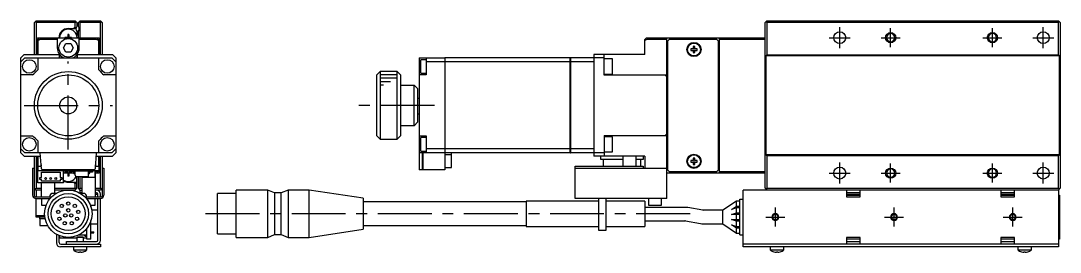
# Model space of a CAD drawing. Extents: x -1 to 643, y -8 to 203.
# Drawn here: x 336.5 to 643, y 71.4 to 139.8 of the extents above; entities that cross this region are included whole.
import ezdxf

# ---------------------------------------------------------------- set-up
doc = ezdxf.new("R2010")
doc.units = 0
doc.header["$LTSCALE"] = 0.5
doc.linetypes.add('CENTER', pattern=[50.8, 31.75, -6.35, 6.35, -6.35])
for name, color, linetype in [('MSM_CENTER', 1, 'CENTER'), ('MSM_CONTINUOUS', 7, 'CONTINUOUS'), ('MSM_NARROW', 5, 'CONTINUOUS')]:
    doc.layers.add(name, color=color, linetype=linetype)

msp = doc.modelspace()

# ---------------------------------------------------------------- linework, layer by layer
at = {"layer": 'MSM_CENTER'}
for p, q in [((578, 131.7), (578, 137.9)), ((593, 132), (593, 137.6)), ((623, 132), (623, 137.6)), ((638, 131.7), (638, 137.9)), ((574.9, 134.8), (581.1, 134.8)), ((590.2, 134.8), (595.8, 134.8)), ((620.2, 134.8), (625.8, 134.8)), ((634.9, 134.8), (641.1, 134.8)), ((350.5, 101.8), (350.5, 127.8)), ((337.5, 114.8), (363.5, 114.8)), ((458.454366, 114.8), (435.059379, 114.8)), ((578, 91.7), (578, 97.9)), ((593, 92), (593, 97.6)), ((623, 92), (623, 97.6)), ((638, 91.7), (638, 97.9)), ((574.9, 94.8), (581.1, 94.8)), ((590.2, 94.8), (595.8, 94.8)), ((620.2, 94.8), (625.8, 94.8)), ((634.9, 94.8), (641.1, 94.8)), ((533.861744, 82.8), (388.835072, 82.8)), ((559, 79), (559, 84.6)), ((594, 79), (594, 84.6)), ((629, 79), (629, 84.6)), ((556.2, 81.8), (561.8, 81.8)), ((591.2, 81.8), (596.8, 81.8)), ((626.2, 81.8), (631.8, 81.8))]:
    msp.add_line(p, q, dxfattribs=at)
at = {"layer": 'MSM_CONTINUOUS'}
for p, q in [((340.499999, 139.3), (340.999999, 139.8)), ((340.499999, 129.8), (340.499999, 139.3)), ((340.999999, 139.3), (340.749999, 139.55)), ((340.999999, 139.8), (352.499999, 139.8)), ((352.499999, 139.3), (340.999999, 139.3)), ((340.999999, 139.3), (340.999999, 129.8)), ((352.499999, 138), (351.999999, 137.5)), ((352.499999, 139.8), (352.999999, 139.3)), ((352.749999, 139.55), (352.499999, 139.3)), ((352.499999, 138), (352.499999, 139.3)), ((352.773112, 137.613759), (352.499999, 138)), ((352.999999, 139.3), (352.999999, 138.061437)), ((353.499999, 139.3), (353.999999, 139.8)), ((353.499999, 138.061437), (353.499999, 139.3)), ((353.699999, 139.5), (353.899999, 139.3)), ((353.899999, 139.3), (353.899999, 134.8)), ((359.999999, 139.3), (353.899999, 139.3)), ((353.999999, 139.8), (359.999999, 139.8)), ((359.999999, 139.8), (360.499999, 139.3)), ((360.249999, 139.55), (359.999999, 139.3)), ((359.999999, 129.8), (359.999999, 139.3)), ((360.499999, 139.3), (360.499999, 129.8)), ((556.5, 139.8), (556, 139.3)), ((556, 90.3), (556, 139.3)), ((556.25, 139.55), (556.5, 139.3)), ((556.5, 139.8), (642.5, 139.8)), ((642.5, 139.3), (556.5, 139.3)), ((556.5, 139.3), (556.5, 129.7)), ((643, 139.3), (642.5, 139.8)), ((642.5, 139.3), (642.75, 139.55)), ((642.5, 129.7), (642.5, 139.3)), ((643, 139.3), (643, 90.3)), ((350.644999, 135.7), (350.354999, 135.7)), ((350.354999, 135.7), (350.354999, 134.905)), ((350.644999, 135.170006), (350.354999, 135.170006)), ((350.499999, 137.5), (352.755011, 137.5)), ((350.644999, 135.7), (350.644999, 134.905)), ((352.999999, 136.738562), (352.999999, 135.414142)), ((353.499999, 134.8), (353.499999, 136.738562)), ((341.499999, 134.8), (340.999999, 134.3)), ((341.199999, 134.3), (341.599998, 134.3)), ((341.199999, 129.8), (341.199999, 134.3)), ((341.599998, 133.8), (341.199999, 133.8)), ((341.499999, 134.8), (359.499999, 134.8)), ((341.599998, 134.3), (342.099998, 134.8)), ((342.21237, 134.3), (341.599998, 133.993812)), ((341.599998, 129.8), (341.599998, 134.3)), ((341.999999, 134.700001), (341.999999, 134.8)), ((342.71237, 134.8), (342.21237, 134.3)), ((347.249999, 134.3), (342.21237, 134.3)), ((347.249999, 134.8), (347.249999, 131.8)), ((349.056623, 131.8), (349.778311, 133.05)), ((349.778311, 130.55), (349.056623, 131.8)), ((350.294999, 134.845), (349.499999, 134.845)), ((349.499999, 134.8), (349.499999, 134.845)), ((349.778311, 133.05), (351.221686, 133.05)), ((350.029992, 134.845), (350.035051, 134.800015)), ((351.499999, 134.845), (350.704999, 134.845)), ((350.970005, 134.845), (350.964946, 134.800015)), ((351.221686, 133.05), (351.943374, 131.8)), ((351.943374, 131.8), (351.221686, 130.55)), ((351.499999, 134.8), (351.499999, 134.845)), ((353.749999, 131.8), (353.749999, 134.8)), ((358.787627, 134.3), (353.749999, 134.3)), ((358.787627, 134.3), (358.287627, 134.8)), ((359.4, 133.993813), (358.787627, 134.3)), ((358.9, 134.8), (359.4, 134.3)), ((358.999999, 134.700001), (358.999999, 134.8)), ((359.4, 134.3), (359.799999, 134.3)), ((359.4, 134.3), (359.4, 129.8)), ((359.799999, 133.8), (359.4, 133.8)), ((359.999999, 134.3), (359.499999, 134.8)), ((359.799999, 134.3), (359.799999, 129.8)), ((520.499985, 129.8), (520.5, 134.3)), ((521.112373, 134.3), (520.499999, 133.993813)), ((520.5, 134.3), (521, 134.8)), ((521, 134.8), (556, 134.8)), ((521.612373, 134.8), (521.112373, 134.3)), ((527, 134.3), (521.112373, 134.3)), ((527, 87.3), (527, 134.8)), ((527.7, 134.3), (527.2, 133.8)), ((527.2, 133.8), (527.2, 95.8)), ((541.7, 134.3), (527.7, 134.3)), ((534.76, 132.219184), (534.76, 131.54)), ((535.24, 131.54), (535.24, 132.219184)), ((542.2, 133.8), (541.7, 134.3)), ((542.2, 95.8), (542.2, 133.8)), ((542.5, 94.8), (542.5, 134.8)), ((556, 134.3), (542.5, 134.3)), ((337.5, 129.8), (336.5, 128.8)), ((336.5, 100.8), (336.5, 128.8)), ((337.5, 129.8), (347.9, 129.8)), ((337.654767, 128.8), (363.345232, 128.8)), ((341.5, 128.8), (341.5, 125.3)), ((347.9, 128.8), (347.9, 129.8)), ((348.010522, 128.8), (348.010522, 129.71074)), ((351.221686, 130.55), (349.778311, 130.55)), ((352.989477, 129.710743), (352.989477, 128.8)), ((353.1, 129.8), (353.1, 128.8)), ((353.1, 129.8), (363.5, 129.8)), ((359.5, 125.3), (359.5, 128.8)), ((364.5, 128.8), (363.5, 129.8)), ((364.5, 128.8), (364.5, 100.8)), ((454, 128.8), (454, 95.8)), ((454, 128.8), (461.5, 128.8)), ((456, 128.8), (456, 123.8)), ((461.5, 128.8), (461.5, 95.8)), ((461.5, 128.79), (461.55, 128.79)), ((498.5, 128.8), (461.55, 128.8)), ((461.55, 128.8), (461.55, 96.8)), ((498.5, 100.8), (498.5, 128.8)), ((498.5, 128.79), (498.55, 128.79)), ((498.55, 128.8), (498.55, 100.8)), ((508.5, 128.8), (498.55, 128.8)), ((505.5, 129.8), (505.5, 99.8)), ((520.499998, 129.8), (505.5, 129.8)), ((508.5, 123.7), (508.5, 129.8)), ((527.2, 129.05), (527, 129.05)), ((534.76, 131.54), (534.080816, 131.54)), ((534.080816, 131.06), (534.76, 131.06)), ((534.76, 131.06), (534.76, 130.380815)), ((535.919185, 131.54), (535.24, 131.54)), ((535.24, 130.380815), (535.24, 131.06)), ((535.24, 131.06), (535.919185, 131.06)), ((542.5, 129.05), (542.2, 129.05)), ((556.2, 129.4), (556.5, 129.7)), ((556.2, 129.4), (556.2, 100.2)), ((642.8, 129.4), (556.2, 129.4)), ((556.5, 129.7), (642.5, 129.7)), ((642.5, 129.7), (642.8, 129.4)), ((642.8, 100.2), (642.8, 129.4)), ((454.5, 124.3), (454.5, 128.3)), ((456, 128.3), (454.5, 128.3)), ((461.5, 127.645232), (456, 127.645232)), ((461.5, 127.641339), (461.55, 127.641339)), ((498.5, 127.645232), (461.55, 127.645232)), ((498.5, 127.641339), (498.55, 127.641339)), ((505.5, 127.645232), (498.55, 127.645232)), ((511, 128.55), (508.5, 128.55)), ((511, 124.05), (511, 128.55)), ((542.5, 128.55), (542.2, 128.55)), ((340, 123.8), (336.5, 123.8)), ((364.5, 123.8), (361, 123.8)), ((442.5, 124.8), (441.5, 123.8)), ((441.5, 105.8), (441.5, 123.8)), ((442.5, 124.8), (442.5, 104.8)), ((447.5, 124.8), (442.5, 124.8)), ((447.5, 104.8), (447.5, 124.8)), ((448.5, 123.8), (447.5, 124.8)), ((448.5, 123.8), (448.5, 105.8)), ((454, 125.3), (454.5, 125.3)), ((456, 123.8), (454, 123.8)), ((454.5, 124.3), (456, 124.3)), ((508.5, 124.05), (511, 124.05)), ((527, 123.7), (508.5, 123.7)), ((526.5, 123.7), (527, 123.2)), ((527.2, 124.8), (527, 124.8)), ((527.2, 123.8), (527, 123.8)), ((542.2, 123.05), (542.5, 123.05)), ((448.5, 120.8), (452.5, 120.8)), ((453.5, 119.8), (452.5, 120.8)), ((452.5, 108.8), (452.5, 120.8)), ((453.5, 119.8), (453.5, 109.8)), ((527.2, 122.3), (527, 122.3)), ((542.3, 119.8), (542.2, 119.8)), ((542.3, 109.8), (542.3, 119.8)), ((542.5, 119.6), (542.3, 119.8)), ((454, 116.8), (453.5, 116.8)), ((453.5, 112.3), (454, 112.3)), ((452.5, 108.8), (448.5, 108.8)), ((452.5, 108.8), (453.5, 109.8)), ((527, 107.3), (527.2, 107.3)), ((542.2, 109.8), (542.3, 109.8)), ((542.3, 109.8), (542.5, 110)), ((336.5, 105.8), (340, 105.8)), ((341.5, 104.3), (341.5, 100.8)), ((359.5, 100.8), (359.5, 104.3)), ((361, 105.8), (364.5, 105.8)), ((441.5, 105.8), (442.5, 104.8)), ((442.5, 104.8), (447.5, 104.8)), ((447.5, 104.8), (448.5, 105.8)), ((454, 105.8), (456, 105.8)), ((454, 104.3), (454.5, 104.3)), ((456, 105.3), (454.5, 105.3)), ((454.5, 101.3), (454.5, 105.3)), ((456, 105.8), (456, 100.8)), ((508.5, 105.9), (527, 105.9)), ((508.5, 105.9), (508.5, 99.8)), ((511, 105.55), (508.5, 105.55)), ((511, 101.05), (511, 105.55)), ((527, 106.4), (526.5, 105.9)), ((527.2, 105.8), (527, 105.8)), ((527, 104.8), (527.2, 104.8)), ((542.5, 106.55), (542.2, 106.55)), ((454.5, 101.3), (456, 101.3)), ((461.5, 101.954767), (456, 101.954767)), ((461.5, 101.95866), (461.55, 101.95866)), ((498.5, 101.954767), (461.55, 101.954767)), ((498.5, 101.95866), (498.55, 101.95866)), ((505.5, 101.954767), (498.55, 101.954767)), ((336.5, 100.8), (337.5, 99.8)), ((337.5, 99.8), (342.319926, 99.8)), ((363.345232, 100.8), (337.654767, 100.8)), ((340.499999, 88), (340.499999, 99.8)), ((340.999999, 99.8), (340.999999, 90.3)), ((341.199999, 95.3), (341.199999, 99.8)), ((341.599998, 96.8), (341.599998, 99.8)), ((342.580119, 96.079073), (342.25, 100.8)), ((358.75, 100.8), (358.419881, 96.079073)), ((358.680073, 99.8), (363.5, 99.8)), ((359.4, 99.8), (359.4, 96.8)), ((359.799999, 99.8), (359.799999, 95.3)), ((359.999999, 90.3), (359.999999, 99.8)), ((360.499999, 99.8), (360.499999, 88)), ((363.5, 99.8), (364.5, 100.8)), ((461.5, 100.8), (454, 100.8)), ((455, 95.8), (455, 100.8)), ((455.05, 100.8), (455.05, 95.8)), ((461.5, 100.81), (461.55, 100.81)), ((498.5, 100.8), (461.55, 100.8)), ((461.55, 100.3), (463.5, 100.3)), ((463.5, 96.4), (463.5, 100.8)), ((498.5, 100.81), (498.55, 100.81)), ((508.5, 100.8), (498.55, 100.8)), ((520.499998, 99.8), (505.5, 99.8)), ((507.5, 98.8), (507.5, 99.8)), ((514, 98.8), (507.5, 98.8)), ((508.25, 98.8), (508.25, 96.8)), ((508.5, 101.05), (511, 101.05)), ((514, 99.8), (514, 96.8)), ((518, 96.8), (518, 99.8)), ((520, 98.8), (518, 98.8)), ((519.25, 98.8), (519.25, 96.8)), ((520, 99.8), (520, 98.8)), ((520.499998, 99.8), (520.499998, 96.3)), ((527, 100.55), (527.2, 100.55)), ((534.76, 98.54), (534.080816, 98.54)), ((534.76, 99.219184), (534.76, 98.54)), ((535.24, 98.54), (535.24, 99.219184)), ((535.919185, 98.54), (535.24, 98.54)), ((542.2, 101.05), (542.5, 101.05)), ((542.2, 100.55), (542.5, 100.55)), ((556.5, 99.9), (556.2, 100.2)), ((642.8, 100.2), (556.2, 100.2)), ((556.5, 99.9), (556.5, 90.3)), ((642.5, 99.9), (556.5, 99.9)), ((642.8, 100.2), (642.5, 99.9)), ((642.5, 90.3), (642.5, 99.9)), ((340, 96.3), (340, 88.3)), ((340, 96.3), (340.5, 96.3)), ((340.999999, 95.3), (341.499999, 94.8)), ((341.199999, 95.8), (341.499998, 95.8)), ((341.574998, 95.3), (341.199999, 95.3)), ((341.499998, 96.8), (341.499998, 95.6)), ((341.499998, 96.8), (342.529707, 96.8)), ((341.499998, 95.6), (359.499998, 95.6)), ((341.574998, 91.9), (341.574998, 95.6)), ((342.499998, 97.224862), (342.499998, 96.8)), ((342.574998, 93.45), (342.574998, 95.1)), ((342.574998, 95.1), (348.074998, 95.1)), ((358.120611, 95.8), (342.879388, 95.8)), ((348.074998, 95.1), (348.074998, 93.45)), ((349.074998, 91.9), (349.074998, 95.6)), ((349.499998, 95.6), (349.499998, 94.755)), ((350.249998, 95.175), (349.499998, 95.175)), ((350.249998, 95.05), (349.499998, 95.05)), ((350.249998, 95.6), (350.249998, 94.8)), ((350.749998, 95.6), (350.749998, 94.8)), ((351.499998, 95.175), (350.749998, 95.175)), ((351.499998, 95.05), (350.749998, 95.05)), ((351.452498, 95.37), (351.452498, 95.6)), ((351.452498, 95.37), (351.962498, 95.37)), ((351.499998, 95.37), (351.499998, 94.755)), ((351.702498, 95.37), (351.702498, 95.6)), ((351.768893, 95.37), (351.768893, 95.6)), ((351.999998, 95.6), (351.999998, 95.597862)), ((351.999998, 95.362702), (351.999998, 94.8)), ((352.062498, 95.175), (351.999998, 95.175)), ((352.062498, 95.05), (351.999998, 95.05)), ((352.062498, 95.27), (352.062498, 94.94)), ((352.292498, 94.94), (352.292498, 95.27)), ((352.502498, 95.175), (352.292498, 95.175)), ((352.502498, 95.05), (352.292498, 95.05)), ((352.502498, 94.141421), (352.502498, 95.4)), ((352.602498, 95.5), (356.302498, 95.5)), ((353.187498, 95.6), (353.187498, 95.5)), ((353.750001, 95.6), (353.750001, 95.5)), ((354.599998, 95.6), (354.599998, 95.5)), ((354.722498, 95.6), (354.722498, 95.5)), ((356.402498, 95.4), (356.402498, 93.82)), ((356.612498, 95.05), (356.402498, 95.05)), ((356.612498, 94.94), (356.612498, 95.27)), ((356.722498, 95.6), (356.722498, 95.515967)), ((356.842498, 95.27), (356.842498, 94.94)), ((357.674998, 95.05), (356.842498, 95.05)), ((356.942498, 95.37), (357.452498, 95.37)), ((357.136102, 95.6), (357.136102, 95.37)), ((357.202498, 95.6), (357.202498, 95.37)), ((357.452498, 95.6), (357.452498, 95.37)), ((357.674998, 95.6), (357.674998, 95.05)), ((358.399998, 93.6), (358.399998, 95.6)), ((358.399998, 94.91237), (358.787627, 95.3)), ((358.399998, 95.3), (358.787627, 95.3)), ((358.470292, 96.8), (359.499998, 96.8)), ((358.499998, 96.8), (358.499998, 97.224804)), ((358.787627, 95.3), (359.387627, 95.6)), ((359.4, 95.3), (358.9, 94.8)), ((359.4, 95.6), (359.4, 95.3)), ((359.799999, 95.3), (359.4, 95.3)), ((359.499998, 96.8), (359.499998, 95.6)), ((359.499998, 95.8), (359.799999, 95.8)), ((359.499999, 94.8), (359.999999, 95.3)), ((360.5, 96.3), (361, 96.3)), ((361, 96.3), (361, 88.3)), ((455, 95.8), (454, 95.8)), ((455, 95.85), (455.05, 95.85)), ((461.5, 95.8), (455.05, 95.8)), ((461.55, 96.8), (461.5, 96.8)), ((461.5, 96.4), (463.5, 96.4)), ((500, 96.8), (520, 96.8)), ((500, 87.3), (500, 96.8)), ((500, 96.3), (527, 96.3)), ((520, 96.8), (520, 96.3)), ((527.2, 95.8), (527.7, 95.3)), ((527.7, 95.3), (541.7, 95.3)), ((534.080816, 98.06), (534.76, 98.06)), ((534.76, 98.06), (534.76, 97.380815)), ((535.24, 97.380815), (535.24, 98.06)), ((535.24, 98.06), (535.919185, 98.06)), ((541.7, 95.3), (542.2, 95.8)), ((542.5, 95.3), (556, 95.3)), ((341.499999, 94.8), (341.574998, 94.8)), ((342.074998, 93.45), (342.574998, 93.45)), ((342.074998, 92.95), (342.074998, 93.45)), ((342.574998, 92.95), (342.074998, 92.95)), ((342.574998, 92.4), (342.574998, 92.95)), ((348.074998, 92.4), (342.574998, 92.4)), ((348.074998, 93.45), (348.574998, 93.45)), ((348.074998, 92.95), (348.074998, 92.4)), ((348.574998, 92.95), (348.074998, 92.95)), ((348.574998, 93.45), (348.574998, 92.95)), ((352.093667, 94.8), (349.074998, 94.8)), ((350.294999, 94.755), (349.499999, 94.755)), ((350.035052, 94.799989), (350.029992, 94.755)), ((350.354999, 94.695), (350.354999, 93.9)), ((350.354999, 94.429993), (350.644999, 94.429993)), ((350.644999, 93.9), (350.354999, 93.9)), ((350.499999, 92.1), (352.999999, 92.1)), ((350.644999, 94.695), (350.644999, 93.9)), ((351.499999, 94.755), (350.704999, 94.755)), ((350.964946, 94.799989), (350.970005, 94.755)), ((351.999999, 92.1), (352.499999, 91.6)), ((352.392498, 94.84), (352.502498, 94.84)), ((352.392498, 94.61), (352.502498, 94.61)), ((352.499999, 91.6), (352.853552, 92.1)), ((352.853208, 93.749289), (352.531787, 94.07071)), ((356.302498, 93.72), (352.923919, 93.72)), ((352.999999, 90.3), (352.999999, 93.72)), ((353.499999, 90.3), (353.499999, 93.72)), ((353.899999, 93.72), (353.899999, 90.3)), ((354.5, 93.72), (354.5, 88.8)), ((354.599998, 93.72), (354.599998, 93.6)), ((354.599998, 93.6), (358.399998, 93.6)), ((356.402498, 94.84), (356.512498, 94.84)), ((356.402498, 94.61), (356.512498, 94.61)), ((359.499999, 94.8), (358.399998, 94.8)), ((358.5, 87.8), (358.5, 94.8)), ((358.999999, 94.8), (358.999999, 94.899999)), ((556, 94.8), (527, 94.8)), ((340.999999, 89.8), (340.499999, 90.3)), ((340.749999, 90.05), (340.999999, 90.3)), ((340.999999, 90.3), (342.5, 90.3)), ((340.999999, 89.8), (340.999999, 87.8)), ((342.499999, 89.8), (340.999999, 89.8)), ((349.074998, 91.9), (341.574998, 91.9)), ((342.5, 91.9), (342.5, 87.8)), ((346.5, 88.8), (346.5, 91.9)), ((346.5, 90.3), (352.499999, 90.3)), ((352.499999, 89.8), (346.5, 89.8)), ((352.499999, 90.3), (352.499999, 91.6)), ((352.499999, 90.3), (352.749999, 90.05)), ((352.499999, 89.8), (352.999999, 90.3)), ((353.999999, 89.8), (353.499999, 90.3)), ((353.899999, 90.3), (353.699999, 90.1)), ((353.899999, 90.3), (354.5, 90.3)), ((353.999999, 89), (353.999999, 89.8)), ((353.999999, 89.8), (354.5, 89.8)), ((354.5, 89), (353.999999, 89)), ((358.5, 90.3), (359.999999, 90.3)), ((359.999999, 89.8), (358.5, 89.8)), ((358.799999, 89), (358.5, 89)), ((358.999999, 88.5), (358.999999, 88.94641)), ((359.999999, 90.3), (360.249999, 90.05)), ((360.499999, 90.3), (359.999999, 89.8)), ((409.3, 89.8), (400, 89.8)), ((400, 75.8), (400, 89.8)), ((411.3, 88.95), (409.3, 89.8)), ((409.3, 75.8), (409.3, 89.8)), ((413.3, 88.95), (411.3, 88.95)), ((411.3, 88.95), (411.3, 76.65)), ((415.3, 89.8), (413.3, 88.95)), ((413.3, 76.65), (413.3, 88.95)), ((421.5, 89.8), (415.3, 89.8)), ((415.3, 89.8), (415.3, 75.8)), ((437.5, 87.37), (421.5, 89.8)), ((421.5, 75.8), (421.5, 89.8)), ((642.5, 89.8), (549.5, 89.8)), ((549.5, 73), (549.5, 89.8)), ((556, 90.3), (556.5, 89.8)), ((556.5, 90.3), (556.25, 90.05)), ((556.5, 90.3), (642.5, 90.3)), ((580, 89.8), (580, 87.8)), ((584, 89), (580, 89)), ((584, 87.8), (584, 89.8)), ((625.5, 89.8), (625.5, 87.8)), ((629.5, 89), (625.5, 89)), ((629.5, 87.8), (629.5, 89.8)), ((642.75, 90.05), (642.5, 90.3)), ((642.5, 89.8), (643, 90.3)), ((642.5, 89.8), (642.5, 73)), ((340.7, 87.8), (345.60102, 87.8)), ((340.999999, 81.8), (340.999999, 87.3)), ((341, 87.3), (345.138097, 87.3)), ((342.6, 87.3), (342.6, 85.3)), ((345, 87.3), (345, 87.130127)), ((346.894448, 88.8), (346, 88.8)), ((355, 88.8), (354.105551, 88.8)), ((355.398979, 87.8), (360.3, 87.8)), ((355.861902, 87.3), (360, 87.3)), ((356, 87.130127), (356, 87.3)), ((358.4, 85.3), (358.4, 87.3)), ((358.999999, 88.5), (358.5, 88.5)), ((359.199999, 87.8), (359.199999, 88.6)), ((359.199999, 75), (359.199999, 87.3)), ((359.999999, 87.8), (359.999999, 88.6)), ((359.999999, 75), (359.999999, 87.3)), ((400, 88.75), (394.5, 88.75)), ((394.5, 76.85), (394.5, 88.75)), ((437.5, 87.37), (437.5, 78.23)), ((485.5, 86.3), (437.5, 86.3)), ((485.5, 86.55), (485.5, 79.05)), ((507, 86.55), (485.5, 86.55)), ((527, 87.3), (500, 87.3)), ((507, 77.8), (507, 87.3)), ((509, 87.3), (509, 77.8)), ((520.5, 86.55), (509, 86.55)), ((520.5, 86.55), (520.5, 79.05)), ((521.6, 87.3), (521.6, 85.3)), ((525.4, 85.3), (525.4, 87.3)), ((547.5, 86.55), (543.5, 83.8)), ((548.5, 86.55), (547.5, 86.55)), ((547.5, 85.05), (547.5, 86.55)), ((548.5, 76.55), (548.5, 87.05)), ((548.5, 87.05), (549.5, 87.05)), ((584, 88.5), (580, 88.5)), ((580, 88.3), (584, 88.3)), ((580, 87.8), (584, 87.8)), ((629.5, 88.5), (625.5, 88.5)), ((625.5, 88.3), (629.5, 88.3)), ((625.5, 87.8), (629.5, 87.8)), ((642.5, 88.3), (642.8, 88.3)), ((642.8, 88.3), (642.8, 75.3)), ((342.6, 85.3), (343.961651, 85.3)), ((357.038348, 85.3), (358.4, 85.3)), ((357.199999, 84.827316), (357.199999, 85.3)), ((359.199999, 83.8), (357.428203, 83.8)), ((532.313496, 84.668241), (520.5, 84.668241)), ((521.6, 85.3), (525.4, 85.3)), ((537.588818, 83.815192), (533.181736, 84.592279)), ((543.5, 83.8), (537.762466, 83.8)), ((543.5, 79.8), (543.5, 83.8)), ((546.045455, 84.05), (547.5, 85.05)), ((547.5, 84.55), (546.045455, 84.05)), ((546.045455, 82.55), (547.5, 83.05)), ((547.5, 85.05), (548.5, 85.05)), ((548.5, 84.55), (547.5, 84.55)), ((547.5, 83.05), (547.5, 84.55)), ((547.5, 83.05), (548.5, 83.05)), ((340.999999, 82.3), (343.51788, 82.3)), ((343.571796, 81.8), (340.999999, 81.8)), ((341.999999, 82.3), (341.999999, 81.3)), ((343.662602, 81.3), (341.999999, 81.3)), ((342.099999, 81.3), (342.099999, 79.3)), ((357.199999, 75.3), (357.199999, 80.772683)), ((357.199999, 79.8), (359.199999, 79.8)), ((520.5, 80.668241), (532.313496, 80.668241)), ((532.487144, 80.653048), (536.894225, 79.875961)), ((537.762466, 79.8), (543.5, 79.8)), ((543.5, 79.8), (547.5, 77.05)), ((548.5, 82.55), (546.045455, 82.55)), ((547.5, 80.55), (546.045455, 81.05)), ((546.045455, 81.05), (548.5, 81.05)), ((547.5, 81.05), (547.5, 82.55)), ((548.5, 80.55), (547.5, 80.55)), ((547.5, 79.05), (547.5, 80.55)), ((342.099999, 79.3), (344.437822, 79.3)), ((346.999999, 76.737822), (346.999999, 74.2)), ((355.999999, 75.3), (355.999999, 78.469871)), ((357.199999, 77.425), (357.999999, 77.425)), ((357.199999, 77.175), (357.999999, 77.175)), ((357.999999, 77.175), (357.999999, 77.425)), ((394.5, 76.85), (400, 76.85)), ((409.3, 75.8), (411.3, 76.65)), ((411.3, 76.65), (413.3, 76.65)), ((413.3, 76.65), (415.3, 75.8)), ((421.5, 75.8), (437.5, 78.23)), ((437.5, 79.3), (485.5, 79.3)), ((485.5, 79.05), (507, 79.05)), ((509, 77.8), (507, 77.8)), ((509, 79.05), (520.5, 79.05)), ((546.045455, 79.55), (547.5, 79.05)), ((547.5, 78.55), (546.045455, 79.55)), ((547.5, 79.05), (548.5, 79.05)), ((548.5, 78.55), (547.5, 78.55)), ((547.5, 77.05), (547.5, 78.55)), ((547.5, 77.05), (548.5, 77.05)), ((347.799999, 74.3), (347.799999, 76.341672)), ((347.999999, 75.55), (347.999999, 76.261652)), ((352.999999, 75.55), (347.999999, 75.55)), ((348.299999, 73.8), (359.999999, 73.8)), ((349.999999, 73.8), (349.999999, 74.6)), ((349.999999, 74.6), (358.799999, 74.6)), ((353.199999, 76), (352.999999, 75.8)), ((354.999999, 75.8), (352.999999, 75.8)), ((352.999999, 75.8), (352.999999, 74.600019)), ((353.199999, 76), (354.799999, 76)), ((353.65238, 76.55), (355.999999, 76.55)), ((354.999999, 75.8), (354.799999, 76)), ((354.999999, 74.600019), (354.999999, 75.8)), ((355.999999, 75.55), (354.999999, 75.55)), ((355.199999, 76.32), (355.199999, 76.55)), ((355.999999, 76.32), (355.199999, 76.32)), ((355.449999, 76.095), (355.449999, 76.32)), ((355.999999, 76.095), (355.449999, 76.095)), ((357.199999, 75.3), (355.999999, 75.3)), ((359.999999, 73.8), (359.999999, 73)), ((400, 75.8), (409.3, 75.8)), ((415.3, 75.8), (421.5, 75.8)), ((548.5, 76.55), (549.5, 76.55)), ((642.5, 73.8), (549.5, 73.8)), ((584, 75.8), (580, 75.8)), ((580, 75.8), (580, 73.8)), ((584, 75.3), (580, 75.3)), ((580, 74.6), (584, 74.6)), ((584, 73.8), (584, 75.8)), ((629.5, 75.8), (625.5, 75.8)), ((625.5, 75.8), (625.5, 73.8)), ((629.5, 75.3), (625.5, 75.3)), ((625.5, 74.6), (629.5, 74.6)), ((629.5, 73.8), (629.5, 75.8)), ((642.8, 75.3), (642.5, 75.3)), ((359.999999, 73), (348.199999, 73)), ((351.999999, 73), (351.999999, 72.102)), ((351.999999, 72.102), (355.999999, 72.102)), ((353.049999, 71.544267), (353.07129, 71.544267)), ((353.799999, 71.544267), (354.199999, 71.544267)), ((353.799999, 71.412524), (353.799999, 71.544267)), ((354.199999, 71.544267), (354.199999, 71.412524)), ((354.928707, 71.544267), (354.949999, 71.544267)), ((355.999999, 72.102), (355.999999, 73)), ((642.5, 73), (549.5, 73)), ((557.5, 73), (557.5, 72.102)), ((557.5, 72.102), (561.5, 72.102)), ((558.55, 71.544267), (558.571292, 71.544267)), ((559.3, 71.544267), (559.7, 71.544267)), ((559.3, 71.412524), (559.3, 71.544267)), ((559.7, 71.544267), (559.7, 71.412524)), ((560.428709, 71.544267), (560.45, 71.544267)), ((561.5, 72.102), (561.5, 73)), ((630.5, 73), (630.5, 72.102)), ((630.5, 72.102), (634.5, 72.102)), ((631.55, 71.544267), (631.571292, 71.544267)), ((632.3, 71.544267), (632.7, 71.544267)), ((632.3, 71.412524), (632.3, 71.544267)), ((632.7, 71.544267), (632.7, 71.412524)), ((633.428709, 71.544267), (633.45, 71.544267)), ((634.5, 72.102), (634.5, 73))]:
    msp.add_line(p, q, dxfattribs=at)
for centre, radius in [((578, 134.8), 1.75), ((638, 134.8), 1.75), ((350.499999, 131.8), 2.75), ((535, 131.3), 2.1), ((535, 131.3), 1.9), ((339, 126.3), 2), ((362, 126.3), 2), ((350.5, 114.8), 10), ((350.5, 114.8), 9), ((350.5, 114.8), 2.5), ((339, 103.3), 2), ((362, 103.3), 2), ((535, 98.3), 2.1), ((535, 98.3), 1.9), ((578, 94.8), 1.75), ((638, 94.8), 1.75), ((343.824998, 93.2), 0.25), ((345.324998, 93.2), 0.25), ((346.824998, 93.2), 0.25), ((350.5, 82.8), 7), ((350.5, 82.8), 5.95), ((350.5, 82.8), 5), ((350.5, 85.8), 0.5), ((347.545576, 83.320944), 0.5), ((348.571637, 85.098133), 0.5), ((349.633974, 82.3), 0.5), ((350.5, 83.8), 0.5), ((351.366025, 82.3), 0.5), ((352.428362, 85.098133), 0.5), ((353.454423, 83.320944), 0.5), ((347.901923, 81.3), 0.5), ((349.473939, 79.980922), 0.5), ((351.52606, 79.980922), 0.5), ((353.098076, 81.3), 0.5), ((559, 81.8), 0.7835), ((594, 81.8), 0.7835), ((629, 81.8), 0.7835)]:
    msp.add_circle(centre, radius, dxfattribs=at)
at = {"layer": 'MSM_CONTINUOUS', "extrusion": (0, 0, -1)}
for centre in [(-593, 134.8), (-623, 134.8), (-593, 94.8), (-623, 94.8)]:
    msp.add_circle(centre, 1.2295, dxfattribs=at)
at = {"layer": 'MSM_CONTINUOUS'}
for centre, radius, start, end in [((353.749999, 137.4), 1, 138.590378, 221.409622), ((352.749999, 137.4), 1, 318.590378, 41.409622), ((350.499999, 134.7), 2.8, 90, 177.953287), ((350.499999, 134.7), 2.6, 2.204228, 177.795772), ((350.294999, 134.905), 0.06, 270, 0), ((350.704999, 134.905), 0.06, 180, 270), ((350.499999, 131.8), 3.25, 180, 247.387537), ((350.499999, 131.8), 3.25, 319.995459, 0), ((535, 131.3), 0.95, 75.36671, 104.63329), ((350.5, 114.8), 19, 132.536898, 137.463102), ((350.499944, 131.800074), 3.25009, 292.604612, 319.995072), ((350.5, 114.8), 19, 42.536898, 47.463102), ((535, 131.3), 0.95, 165.36671, 194.63329), ((535, 131.3), 0.364721, 138.849633, 221.150367), ((535, 131.3), 0.364721, 48.849633, 131.150367), ((535, 131.3), 0.364721, 228.849633, 311.150367), ((535, 131.3), 0.95, 255.36671, 284.63329), ((535, 131.3), 0.364721, 318.849633, 41.150367), ((535, 131.3), 0.95, 345.36671, 14.63329), ((327.335921, 137.964078), 19, 311.799844, 318.200156), ((373.664078, 137.964078), 19, 221.799844, 228.200156), ((327.335921, 91.635921), 19, 41.799844, 48.200156), ((373.664078, 91.635921), 19, 131.799844, 138.200156), ((350.5, 114.8), 19, 222.536898, 227.463102), ((350.5, 114.8), 19, 312.536898, 317.463102), ((535, 98.3), 0.95, 165.36671, 194.63329), ((535, 98.3), 0.364721, 138.849633, 221.150367), ((535, 98.3), 0.95, 75.36671, 104.63329), ((535, 98.3), 0.364721, 48.849633, 131.150367), ((535, 98.3), 0.364721, 318.849633, 41.150367), ((535, 98.3), 0.95, 345.36671, 14.63329), ((342.879388, 96.1), 0.3, 184, 270), ((351.962498, 95.27), 0.33, 0, 90), ((351.962498, 95.27), 0.1, 0, 90), ((352.602498, 95.4), 0.1, 90, 180), ((356.302498, 95.4), 0.1, 0, 90), ((356.942498, 95.27), 0.33, 90, 180), ((356.942498, 95.27), 0.1, 90, 180), ((358.120611, 96.1), 0.3, 270, 356), ((535, 98.3), 0.364721, 228.849633, 311.150367), ((535, 98.3), 0.95, 255.36671, 284.63329), ((350.499999, 94.9), 2.6, 236.764792, 334.089008), ((350.499999, 94.9), 2.8, 239.407487, 270), ((350.294999, 94.695), 0.06, 0, 90), ((350.704999, 94.695), 0.06, 90, 180), ((352.392498, 94.94), 0.33, 180, 270), ((352.392498, 94.94), 0.1, 180, 270), ((352.602498, 94.141421), 0.1, 180, 225), ((352.923919, 93.82), 0.1, 225, 270), ((356.302498, 93.82), 0.1, 270, 0), ((356.512498, 94.94), 0.1, 270, 0), ((356.512498, 94.94), 0.33, 270, 0), ((358.799999, 88.6), 1.2, 0, 90), ((358.799999, 88.6), 0.4, 0, 90), ((341, 88.3), 1, 180, 270), ((340.7, 88), 0.2, 180, 270), ((346, 87.8), 1, 90, 180), ((355, 87.8), 1, 0, 90), ((360, 88.3), 1, 270, 0), ((360.3, 88), 0.2, 270, 0), ((532.313496, 79.668241), 5, 80, 90), ((537.762466, 84.8), 1, 260, 270), ((532.313496, 79.668241), 1, 80, 90), ((537.762466, 84.8), 5, 260, 270), ((346, 78.8), 1, 208.998818, 234.268261), ((355, 78.8), 1, 305.731739, 331.001182), ((348.199999, 74.2), 1.2, 180, 270), ((348.299999, 74.3), 0.5, 180, 270), ((358.799999, 75), 1.2, 270, 0), ((358.799999, 75), 0.4, 270, 0), ((353.999999, 74.6), 3.2, 231.317813, 252.729995), ((353.999999, 74.6), 3.193744, 253.094742, 266.40965), ((353.999999, 74.6), 3.193744, 273.59035, 286.905258), ((353.999999, 74.6), 3.2, 287.270005, 308.682187), ((559.5, 74.6), 3.2, 231.317813, 252.729995), ((559.5, 74.6), 3.193744, 253.094742, 266.40965), ((559.5, 74.6), 3.193744, 273.59035, 286.905258), ((559.5, 74.6), 3.2, 287.270005, 308.682187), ((632.5, 74.6), 3.2, 231.317813, 252.729995), ((632.5, 74.6), 3.193744, 253.094742, 266.40965), ((632.5, 74.6), 3.193744, 273.59035, 286.905258), ((632.5, 74.6), 3.2, 287.270005, 308.682187)]:
    msp.add_arc(centre, radius, start, end, dxfattribs=at)
at = {"layer": 'MSM_NARROW'}
for p, q in [((447.5, 123.8), (442.5, 123.8)), ((447.5, 122.8), (442.5, 122.8)), ((445.5, 121.8), (442.5, 121.8)), ((443.5, 120.8), (442.5, 120.8))]:
    msp.add_line(p, q, dxfattribs=at)
for centre in [(593, 134.8), (623, 134.8), (593, 94.8), (623, 94.8)]:
    msp.add_circle(centre, 1.5, dxfattribs=at)
at = {"layer": 'MSM_NARROW', "extrusion": (0, 0, -1)}
for centre in [(-559, 81.8), (-594, 81.8), (-629, 81.8)]:
    msp.add_circle(centre, 1, dxfattribs=at)

doc.saveas('drawing.dxf')
